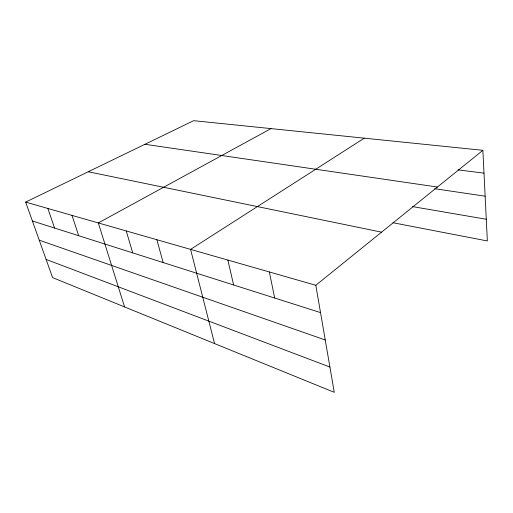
<?xml version="1.0" encoding="UTF-8"?>
<svg xmlns="http://www.w3.org/2000/svg" width="513" height="513" viewBox="0 0 513 513"><rect width="100%" height="100%" fill="white"/><g stroke="black" fill="none" stroke-linecap="round" stroke-linejoin="round"><path stroke-width="0.77" d="M315.816 285.286L334.271 392.323L52.602 277.623L25.65 202.103L315.816 285.286L482.874 150.322L487.35 240.95L392.913 222.732M364.281 138.164L190.573 249.382L214.556 343.575M270.999 128.609L98.316 222.937L124.582 306.934M25.65 202.103L193.651 120.677L482.874 150.322M458.096 169.88L484.003 173.131M144.942 144.288L437.429 187.033M434.684 188.713L485.138 196.197M412.471 206.604L486.279 219.25M88.262 171.759L381.576 232.158M32.39 220.988L320.522 312.597M39.238 240.174L325.242 339.965M46.106 259.418L329.91 367.045M47.863 208.47L54.59 228.048M72 215.389L78.681 235.704M126.243 230.94L132.726 252.89M156.863 239.718L163.172 262.566M227.875 260.072L233.614 284.965M269.37 271.973L274.667 298.021"/></g></svg>
